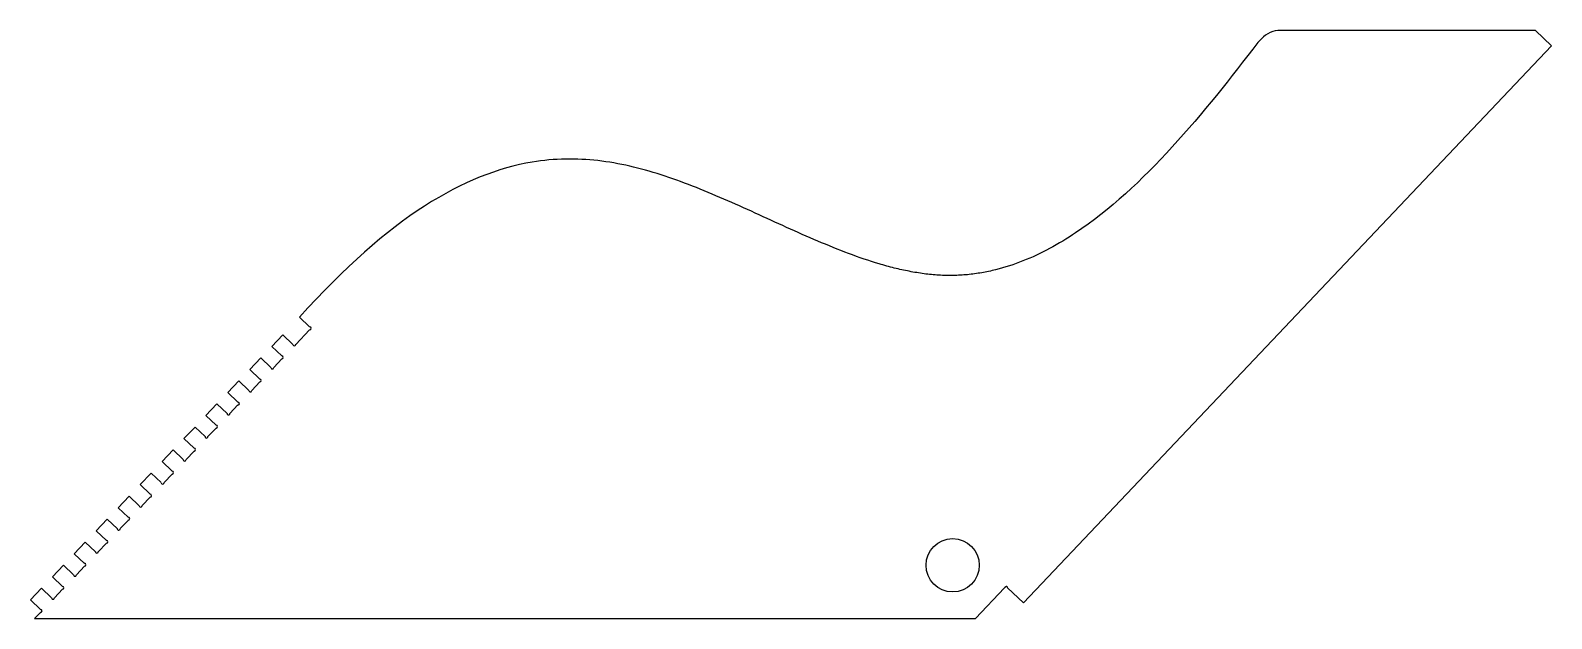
# Model space of a CAD drawing. Header units: millimetres. Extents: x 2331 to 4045, y -537 to 126.
import ezdxf

# ---------------------------------------------------------------- set-up
doc = ezdxf.new("R2010")
doc.units = ezdxf.units.MM
doc.layers.get('0').update_dxf_attribs({"linetype": 'CONTINUOUS'})

msp = doc.modelspace()

# ---------------------------------------------------------------- linework, layer by layer
for p, q in [((4026.5, 125.8), (3739.4, 125.8)), ((4044.7, 108.5), (4026.5, 125.8)), ((3449.6, -519.2), (4044.7, 108.5)), ((3717.7, 116.5), (3713.6, 112.2)), ((2633.9, -197.3), (2645.2, -208.1)), ((2615, -217.2), (2602.5, -230.2)), ((2626.3, -228), (2615, -217.2)), ((2645.3, -211.4), (2629.6, -227.9)), ((2602.5, -230.2), (2613.9, -241)), ((2590.2, -243.1), (2577.8, -256.2)), ((2577.8, -256.2), (2589.2, -267)), ((2601.6, -253.9), (2590.2, -243.1)), ((2614, -244.3), (2604.9, -253.9)), ((2565.5, -269.1), (2553.1, -282.1)), ((2576.9, -279.9), (2565.5, -269.1)), ((2589.3, -270.2), (2580.2, -279.8)), ((2553.1, -282.1), (2564.5, -292.9)), ((2540.8, -295), (2528.4, -308.1)), ((2528.4, -308.1), (2539.8, -318.9)), ((2552.2, -305.8), (2540.8, -295)), ((2564.5, -296.2), (2555.4, -305.8)), ((2516.1, -321), (2503.7, -334)), ((2527.4, -331.8), (2516.1, -321)), ((2539.8, -322.2), (2530.7, -331.7)), ((2503.7, -334), (2515, -344.8)), ((2491.4, -346.9), (2479, -360)), ((2502.7, -357.8), (2491.4, -346.9)), ((2515.1, -348.1), (2506, -357.7)), ((2466.7, -372.9), (2454.2, -385.9)), ((2478, -383.7), (2466.7, -372.9)), ((2479, -360), (2490.3, -370.8)), ((2490.4, -374.1), (2481.3, -383.6)), ((2454.2, -385.9), (2465.6, -396.7)), ((2441.9, -398.8), (2429.5, -411.9)), ((2453.3, -409.7), (2441.9, -398.8)), ((2465.7, -400), (2456.6, -409.6)), ((2417.2, -424.8), (2404.8, -437.8)), ((2428.6, -435.6), (2417.2, -424.8)), ((2429.5, -411.9), (2440.9, -422.7)), ((2441, -426), (2431.9, -435.5)), ((2404.8, -437.8), (2416.2, -448.7)), ((2392.5, -450.8), (2380.1, -463.8)), ((2403.9, -461.6), (2392.5, -450.8)), ((2416.2, -451.9), (2407.1, -461.5)), ((2367.8, -476.7), (2355.4, -489.8)), ((2379.1, -487.5), (2367.8, -476.7)), ((2380.1, -463.8), (2391.5, -474.6)), ((2391.5, -477.9), (2382.4, -487.5)), ((2355.4, -489.8), (2366.7, -500.6)), ((2343.1, -502.7), (2330.7, -515.7)), ((2354.4, -513.5), (2343.1, -502.7)), ((2366.8, -503.8), (2357.7, -513.4)), ((3395.5, -536.8), (3428.4, -502.3)), ((3431.7, -502.2), (3449.6, -519.2)), ((2330.7, -515.7), (2342, -526.5)), ((2342.1, -529.8), (2335.4, -536.8)), ((2335.4, -536.8), (3395.5, -536.8))]:
    msp.add_line(p, q)
msp.add_circle((3369.8, -476.8), 30)
for centre, radius, start, end in [((3739.4, 95.8), 30, 90, 136.4), ((2645.3, -209.8), 1.64, -88.6, 91.4), ((2628, -227.9), 1.64, -178.6, 1.4), ((2603.2, -253.9), 1.64, -178.6, 1.4), ((2613.9, -242.6), 1.64, -88.6, 91.4), ((2589.2, -268.6), 1.64, -88.6, 91.4), ((2578.5, -279.8), 1.64, -178.6, 1.4), ((2553.8, -305.8), 1.64, -178.6, 1.4), ((2564.5, -294.6), 1.64, -88.6, 91.4), ((2539.8, -320.5), 1.64, -88.6, 91.4), ((2529.1, -331.8), 1.64, -178.6, 1.4), ((2504.4, -357.7), 1.64, -178.6, 1.4), ((2515.1, -346.5), 1.64, -88.6, 91.4), ((2490.4, -372.4), 1.64, -88.6, 91.4), ((2479.7, -383.7), 1.64, -178.6, 1.4), ((2454.9, -409.6), 1.64, -178.6, 1.4), ((2465.6, -398.4), 1.64, -88.6, 91.4), ((2440.9, -424.3), 1.64, -88.6, 91.4), ((2430.2, -435.6), 1.64, -178.6, 1.4), ((2405.5, -461.5), 1.64, -178.6, 1.4), ((2416.2, -450.3), 1.64, -88.6, 91.4), ((2391.5, -476.2), 1.64, -88.6, 91.4), ((2380.8, -487.5), 1.64, -178.6, 1.4), ((2356.1, -513.4), 1.64, -178.6, 1.4), ((2366.8, -502.2), 1.64, -88.6, 91.4), ((3430.1, -502.3), 1.64, 1.4, 181.4), ((2342.1, -528.2), 1.64, -88.6, 91.4)]:
    msp.add_arc(centre, radius, start, end)
msp.add_open_spline([(3713.6, 112.2), (3653.6, 33.4), (3585.2, -51.1), (3508.3, -102.3), (3498.7, -108.7), (3488.9, -114.6), (3479.1, -119.9), (3469.2, -125.2), (3459.2, -129.9), (3449, -133.9), (3438.9, -137.9), (3428.6, -141.3), (3418.2, -143.9), (3413, -145.2), (3407.7, -146.3), (3402.5, -147.2), (3397.2, -148.1), (3391.9, -148.9), (3386.5, -149.4), (3381.2, -149.9), (3375.8, -150.2), (3370.4, -150.3), (3367.7, -150.4), (3365, -150.4), (3362.3, -150.3), (3359.6, -150.2), (3356.8, -150.1), (3354.1, -150), (3348.6, -149.6), (3343.1, -149.1), (3337.6, -148.4), (3332.1, -147.6), (3326.5, -146.7), (3320.9, -145.6), (3315.3, -144.5), (3309.7, -143.3), (3304, -141.9), (3298.4, -140.5), (3292.7, -138.9), (3287, -137.2), (3275.7, -133.8), (3264.2, -129.9), (3252.6, -125.6), (3241.1, -121.2), (3229.5, -116.5), (3217.8, -111.5), (3206.2, -106.6), (3194.4, -101.4), (3182.7, -96.1), (3170.9, -90.8), (3159.2, -85.4), (3147.4, -80), (3135.6, -74.6), (3123.8, -69.3), (3112, -64.2), (3100.1, -59.1), (3088.3, -54.1), (3076.6, -49.5), (3064.8, -44.9), (3053, -40.7), (3041.3, -36.9), (3029.5, -33.1), (3017.7, -29.8), (3005.9, -27.1), (2994, -24.4), (2982.1, -22.3), (2970, -20.9), (2958, -19.6), (2945.8, -18.9), (2933.5, -19.2), (2921.2, -19.4), (2908.7, -20.5), (2896, -22.6), (2819.8, -35.3), (2735.9, -83.9), (2633.9, -197.3)], degree=3, knots=[0, 0, 0, 0, 0.25, 0.25, 0.25, 0.28125, 0.28125, 0.28125, 0.3125, 0.3125, 0.3125, 0.34375, 0.34375, 0.34375, 0.359375, 0.359375, 0.359375, 0.375, 0.375, 0.375, 0.390625, 0.390625, 0.390625, 0.398438, 0.398438, 0.398438, 0.40625, 0.40625, 0.40625, 0.421875, 0.421875, 0.421875, 0.4375, 0.4375, 0.4375, 0.453126, 0.453126, 0.453126, 0.468751, 0.468751, 0.468751, 0.500002, 0.500002, 0.500002, 0.531252, 0.531252, 0.531252, 0.562503, 0.562503, 0.562503, 0.593753, 0.593753, 0.593753, 0.625002, 0.625002, 0.625002, 0.65625, 0.65625, 0.65625, 0.687498, 0.687498, 0.687498, 0.718747, 0.718747, 0.718747, 0.749996, 0.749996, 0.749996, 0.781246, 0.781246, 0.781246, 0.812496, 0.812496, 0.812496, 1, 1, 1, 1])

doc.saveas('drawing.dxf')
